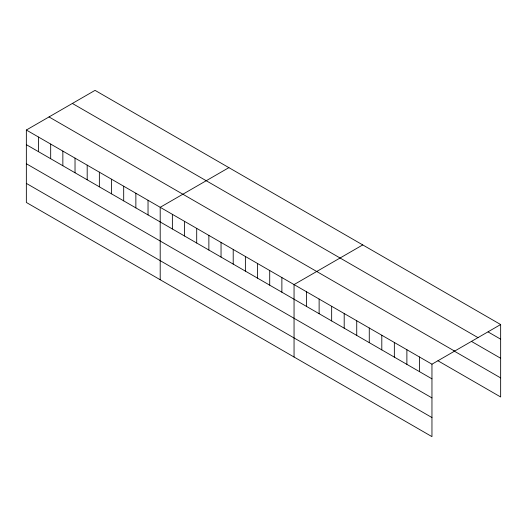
<?xml version="1.0" encoding="UTF-8"?>
<svg xmlns="http://www.w3.org/2000/svg" width="527" height="527" viewBox="0 0 527 527"><rect width="100%" height="100%" fill="white"/><g stroke="black" fill="none" stroke-linecap="round" stroke-linejoin="round"><path stroke-width="0.79" d="M26.35 130.024L431.956 364.197L431.956 436.639L26.35 202.467L26.35 130.024L95.044 90.361L500.65 324.54L500.65 396.976L437.963 360.784M228.896 167.639L160.201 207.302L160.201 279.738M362.747 244.917L294.053 284.58L294.053 357.016M431.956 364.197L500.65 324.54M488.114 331.944L500.65 339.177M72.377 103.45L477.982 337.623M471.395 341.364L500.65 358.255M49.018 116.935L454.623 351.107M453.984 350.962L500.65 377.905M26.35 144.668L431.956 378.841M26.35 163.739L431.956 397.911M26.35 183.389L431.956 417.562M419.42 356.957L419.42 371.601M406.884 349.724L406.884 364.361M394.348 342.484L394.348 357.128M381.805 335.244L381.805 349.888M369.269 328.005L369.269 342.649M356.733 320.765L356.733 335.409M344.197 313.532L344.197 328.176M331.661 306.292L331.661 320.936M319.125 299.053L319.125 313.697M306.589 291.813L306.589 306.457M281.879 277.551L281.879 292.195M269.712 270.529L269.712 285.173M257.545 263.5L257.545 278.144M245.378 256.478L245.378 271.122M233.211 249.449L233.211 264.093M221.044 242.427L221.044 257.071M208.87 235.398L208.87 250.042M196.703 228.375L196.703 243.019M184.536 221.353L184.536 235.997M172.369 214.324L172.369 228.968M148.034 200.273L148.034 214.917M135.861 193.251L135.861 207.895M123.693 186.222L123.693 200.866M111.526 179.2L111.526 193.844M99.359 172.171L99.359 186.815M87.192 165.149L87.192 179.793M75.025 158.126L75.025 172.77M62.851 151.097L62.851 165.741M50.684 144.075L50.684 158.719M38.517 137.046L38.517 151.69"/></g></svg>
